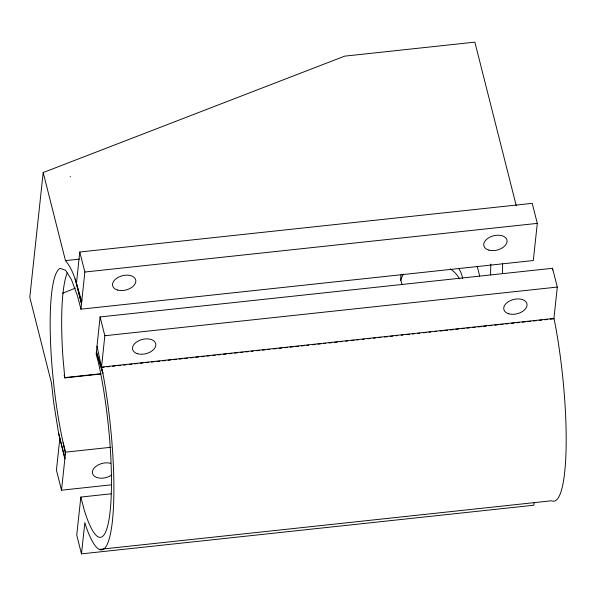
<?xml version="1.0" encoding="UTF-8"?>
<svg xmlns="http://www.w3.org/2000/svg" width="596" height="596" viewBox="0 0 596 596"><rect width="100%" height="100%" fill="white"/><g stroke="black" fill="none" stroke-linecap="round" stroke-linejoin="round"><path stroke-width="0.89" d="M80.937 309.175L84.848 272.029L79.775 252.011L532.235 203.348L537.301 223.373L533.301 260.526L80.937 309.175L77.473 295.877L71.46 279.643L65.56 270.264L60.181 268.386A112.778 19.787 83.9 0 0 63.146 442.716L65.396 454.018M79.775 252.011L76.444 283.42L81.518 303.416M111.37 493.779L80.84 497.064L84.111 509.625A112.778 19.787 83.9 0 0 110.327 509.431A112.778 19.787 83.9 0 0 98.437 362.778L96.172 354.091L100.083 316.945L552.544 268.282L557.297 287.071L553.922 318.443L555.226 324.477A124.951 21.918 83.9 0 1 551.695 500.759L99.323 549.408M100.083 316.945L104.836 335.734L101.514 367.099L102.862 373.126A124.951 21.918 83.9 0 1 112.435 520.822A124.951 21.918 83.9 0 1 86.308 527.408L84.856 522.543L81.481 553.863L533.874 505.207L534.172 502.443M516.24 205.68L474.863 42.137L344.652 56.143L43.18 172.549L29.8 297.322L51.502 383.086L53.647 402.278L58.602 433.217L64.867 458.853L61.5 490.195L111.452 484.824M100.843 374.02L64.785 377.894L62.938 357.309A112.778 19.787 83.9 0 1 67.236 272.894M59.794 438.768L56.419 470.14L61.5 490.195M64.867 458.853L65.597 452.148L63.146 442.716M80.84 497.064L76.735 535.111L81.481 553.863M552.343 270.13L552.544 268.282M81.779 301.315L81.853 300.637M62.506 293.306L75.431 288.084M70.075 176.833L70.507 176.669M43.18 172.549L65.471 260.616L79.343 259.126M84.848 272.029L537.301 223.373M104.836 335.734L557.297 287.071M553.922 318.443L101.514 367.099L97.014 346.231M101.439 367.449L104.211 367.151M106.989 366.853L109.761 366.555M112.54 366.257L115.311 365.959M118.09 365.661L120.869 365.363M123.64 365.065L126.419 364.767M129.19 364.461L131.969 364.163M134.748 363.865L137.52 363.567M140.298 363.269L143.07 362.971M145.849 362.673L148.627 362.375M151.399 362.077L154.178 361.779M156.949 361.481L159.728 361.183M162.507 360.885L165.278 360.587M168.057 360.282L170.829 359.984M173.607 359.686L176.386 359.388M179.158 359.09L181.936 358.792M184.708 358.494L187.487 358.196M190.258 357.898L193.037 357.6M195.816 357.302L198.587 357.004M201.366 356.706L204.137 356.408M206.916 356.103L209.695 355.805M212.467 355.507L215.245 355.209M218.017 354.911L220.796 354.613M223.575 354.315L226.346 354.017M229.125 353.719L231.896 353.421M234.675 353.123L237.454 352.825M240.225 352.527L243.004 352.221M245.775 351.923L248.554 351.625M251.333 351.327L253.181 351.133M256.883 350.731L259.655 350.433M262.434 350.135L265.205 349.837M267.984 349.539L269.832 349.338M273.534 348.943L276.313 348.645M279.084 348.347L281.863 348.042M284.642 347.744L287.414 347.446M290.192 347.148L292.964 346.85M295.743 346.552L298.522 346.254M301.293 345.956L304.072 345.658M306.843 345.36L308.698 345.159M312.401 344.764L315.172 344.466M317.951 344.168L320.723 343.862M323.501 343.564L325.349 343.37M329.052 342.968L331.83 342.67M334.602 342.372L337.381 342.074M340.152 341.776L342.007 341.575M345.71 341.18L347.557 340.979M351.26 340.584L354.031 340.286M356.81 339.988L358.658 339.787M362.361 339.385L364.216 339.191M367.911 338.789L370.69 338.491M373.469 338.193L375.316 337.992M379.019 337.597L380.866 337.396M384.569 337.001L387.348 336.703M390.119 336.405L392.898 336.107M395.67 335.809L397.525 335.608M401.227 335.205L403.075 335.012M406.777 334.609L409.549 334.311M412.328 334.013L414.175 333.812M417.878 333.417L419.726 333.216M423.428 332.821L426.207 332.523M428.978 332.225L430.833 332.024M434.536 331.629L436.384 331.428M440.086 331.026L442.858 330.728M444.713 330.534L447.484 330.229M450.263 329.931L453.042 329.633M455.813 329.335L458.592 329.037M461.364 328.739L464.142 328.441M466.921 328.143L469.693 327.845M472.472 327.547L475.243 327.249M478.022 326.951L481.724 326.548M483.572 326.355L486.351 326.049M489.122 325.751L491.901 325.453M494.673 325.155L498.375 324.76M500.23 324.559L503.002 324.261M505.78 323.963L508.552 323.665M511.331 323.367L514.11 323.069M516.881 322.771L519.66 322.473M522.431 322.175L525.21 321.87M527.989 321.572L530.76 321.274M533.539 320.976L536.311 320.678M539.089 320.38L541.868 320.082M544.64 319.784L547.419 319.486M550.19 319.188L553.893 318.785M64.815 377.596L100.873 373.722M65.597 452.148L110.931 447.276M65.471 260.616C74.977 271.783 76.981 287.376 81.682 300.853M96.358 352.4L102.862 373.126L96.448 351.58M477.165 266.166L479.661 276.052M75.156 278.935L81.496 303.99M64.107 375.212L64.785 377.894M58.602 433.217L64.942 458.272M490.62 274.875A112.778 19.787 83.9 0 1 490.813 264.08M502.465 273.601A112.778 19.787 83.9 0 1 502.629 263.67M400.542 280.679A30.97 23.721 6.1 0 1 403.619 274.13M450.323 268.915A30.97 23.721 6.1 0 1 459.509 278.876M111.713 475.005A11.898 7.353 -14.2 0 1 95.949 477.143A11.898 7.353 -14.2 0 1 94.987 467.182A11.898 7.353 -14.2 0 1 110.588 463.308M402.039 284.337A30.97 23.721 6.1 0 1 400.996 274.838M459.054 269.116A30.97 23.721 6.1 0 1 462.503 278.615M488.869 250.126A11.898 7.353 -14.2 0 0 507.047 241.663A11.898 7.353 -14.2 0 0 490.285 236.955A11.898 7.353 -14.2 0 0 488.869 250.126M117.658 290.058A11.898 7.353 -14.2 0 0 135.828 281.595A11.898 7.353 -14.2 0 0 119.066 276.894A11.898 7.353 -14.2 0 0 117.658 290.058M508.865 313.824A11.898 7.353 -14.2 0 0 527.035 305.361A11.898 7.353 -14.2 0 0 510.28 300.66A11.898 7.353 -14.2 0 0 508.865 313.824M137.646 353.763A11.898 7.353 -14.2 0 0 155.817 345.3A11.898 7.353 -14.2 0 0 139.062 340.592A11.898 7.353 -14.2 0 0 137.646 353.763"/></g></svg>
